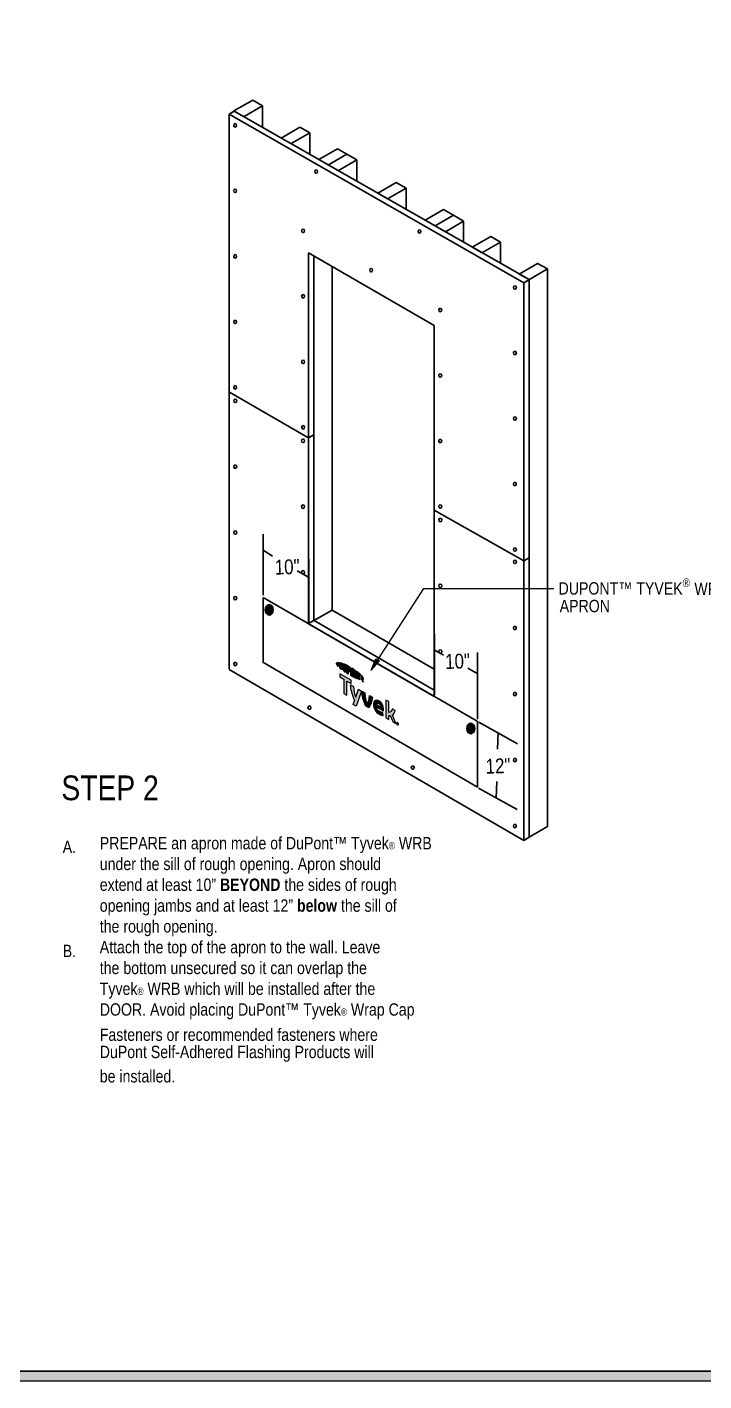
# Model space of a CAD drawing. Header units: inches. Extents: x -20.7 to 75.7, y -15.1 to 19.1.
# Drawn here: x 0.03 to 8.6, y -15.13 to 2 of the extents above; entities that cross this region are included whole.
import ezdxf

# ---------------------------------------------------------------- set-up
doc = ezdxf.new("R2010")
doc.units = ezdxf.units.IN
doc.header["$MEASUREMENT"] = 0
for name, color, linetype, lineweight in [('.ATI-TEXT', 7, 'Continuous', 0), ('G-ANNO-TTLB', 7, 'Continuous', 0), ('TYVEK', 7, 'Continuous', 0), ('X-REF - TRACED', 7, 'Continuous', 0)]:
    doc.layers.add(name, color=color, linetype=linetype, lineweight=lineweight)

# ---------------------------------------------------------------- blocks, each defined once
blk = doc.blocks.new('Block_25')
at = {"layer": 'TYVEK', "color": 252, "lineweight": 25, "true_color": 0x838484}
for centre in [(2.663, 0.752), (2.663, -0.077), (2.663, -0.906), (2.663, -1.735), (2.663, -2.563)]:
    blk.add_ellipse(centre, major_axis=(0, 0.0221), ratio=0.812499, dxfattribs=at)
blk = doc.blocks.new('Block_26')
at = {"layer": 'TYVEK', "color": 252, "lineweight": 25, "true_color": 0x838484}
for centre in [(2.663, -2.734), (2.663, -3.567), (2.663, -4.399), (2.663, -5.231), (2.663, -6.063)]:
    blk.add_ellipse(centre, major_axis=(0, 0.0221), ratio=0.86328, dxfattribs=at)
blk = doc.blocks.new('Block_27')
at = {"layer": 'TYVEK', "color": 252, "lineweight": 25, "true_color": 0x838484}
for centre in [(3.522, -0.582), (3.522, -1.411), (3.522, -2.24), (3.522, -3.068)]:
    blk.add_ellipse(centre, major_axis=(0, 0.0221), ratio=0.812499, dxfattribs=at)
blk = doc.blocks.new('Block_28')
at = {"layer": 'TYVEK', "color": 252, "lineweight": 25, "true_color": 0x838484}
for centre in [(3.522, -3.239), (3.522, -4.072), (3.522, -4.904)]:
    blk.add_ellipse(centre, major_axis=(0, 0.0221), ratio=0.86328, dxfattribs=at)
blk = doc.blocks.new('Block_29')
at = {"layer": 'TYVEK', "color": 252, "lineweight": 25, "true_color": 0x838484}
for centre in [(5.261, -1.584), (5.261, -2.413), (5.261, -3.242), (5.261, -4.071)]:
    blk.add_ellipse(centre, major_axis=(0, 0.0221), ratio=0.812499, dxfattribs=at)
blk = doc.blocks.new('Block_30')
at = {"layer": 'TYVEK', "color": 252, "lineweight": 25, "true_color": 0x838484}
for centre in [(5.261, -4.241), (5.261, -5.074), (5.261, -5.906)]:
    blk.add_ellipse(centre, major_axis=(0, 0.0221), ratio=0.86328, dxfattribs=at)
blk = doc.blocks.new('Block_31')
at = {"layer": 'TYVEK', "color": 4, "lineweight": 25, "true_color": 0x00ffff}
for p, q in [((3.017, -5.221), (5.728, -6.788)), ((3.015, -6.04), (5.73, -7.623))]:
    blk.add_line(p, q, dxfattribs=at)
blk = doc.blocks.new('Block_337')
at = {"layer": 'X-REF - TRACED', "true_color": 0x848484, "transparency": 33554687}
h = blk.add_hatch(color=252, dxfattribs=at)
h.dxf.hatch_style = 2
edge = h.paths.add_edge_path()
edge.add_spline(control_points=[(3.946, -6.054), (3.946, -6.064), (3.954, -6.078), (3.969, -6.095), (3.969, -6.095), (3.969, -6.04), (3.969, -6.04), (3.954, -6.04), (3.946, -6.044), (3.946, -6.054)], knot_values=[0, 0, 0, 0, 1, 1, 1, 2, 2, 2, 3, 3, 3, 3], degree=3, periodic=0)
h = blk.add_hatch(color=252, dxfattribs=at)
h.dxf.hatch_style = 2
edge = h.paths.add_edge_path()
edge.add_spline(control_points=[(4.014, -6.116), (4.014, -6.12), (4.011, -6.12), (4.009, -6.118), (4.007, -6.117), (4.004, -6.115), (4.001, -6.112), (4.001, -6.112), (4.001, -6.06), (4.001, -6.06), (4.004, -6.061), (4.007, -6.062), (4.009, -6.063), (4.011, -6.064), (4.014, -6.067), (4.014, -6.071), (4.014, -6.071), (4.014, -6.116), (4.014, -6.116)], knot_values=[0, 0, 0, 0, 1, 1, 1, 2, 2, 2, 3, 3, 3, 4, 4, 4, 5, 5, 5, 6, 6, 6, 6], degree=3, periodic=0)
edge = h.paths.add_edge_path()
edge.add_spline(control_points=[(4.011, -6.05), (4.006, -6.048), (4, -6.046), (3.99, -6.043), (3.99, -6.043), (3.99, -6.116), (3.99, -6.116), (3.999, -6.125), (4.006, -6.131), (4.011, -6.133), (4.02, -6.139), (4.025, -6.135), (4.025, -6.124), (4.025, -6.124), (4.025, -6.076), (4.025, -6.076), (4.025, -6.065), (4.02, -6.056), (4.011, -6.05)], knot_values=[0, 0, 0, 0, 1, 1, 1, 2, 2, 2, 3, 3, 3, 4, 4, 4, 5, 5, 5, 6, 6, 6, 6], degree=3, periodic=0)
h = blk.add_hatch(color=252, dxfattribs=at)
h.dxf.hatch_style = 2
edge = h.paths.add_edge_path()
edge.add_spline(control_points=[(4.059, -6.15), (4.059, -6.154), (4.057, -6.156), (4.053, -6.153), (4.048, -6.15), (4.047, -6.147), (4.047, -6.142), (4.047, -6.142), (4.047, -6.063), (4.047, -6.063), (4.044, -6.062), (4.038, -6.059), (4.035, -6.058), (4.035, -6.058), (4.035, -6.137), (4.035, -6.137), (4.035, -6.15), (4.04, -6.158), (4.053, -6.167), (4.065, -6.176), (4.072, -6.173), (4.072, -6.159), (4.072, -6.159), (4.072, -6.074), (4.072, -6.074), (4.069, -6.073), (4.061, -6.069), (4.059, -6.068), (4.059, -6.068), (4.059, -6.15), (4.059, -6.15)], knot_values=[0, 0, 0, 0, 1, 1, 1, 2, 2, 2, 3, 3, 3, 4, 4, 4, 5, 5, 5, 6, 6, 6, 7, 7, 7, 8, 8, 8, 9, 9, 9, 10, 10, 10, 10], degree=3, periodic=0)
h = blk.add_hatch(color=252, dxfattribs=at)
h.dxf.hatch_style = 2
edge = h.paths.add_edge_path()
edge.add_spline(control_points=[(4.106, -6.143), (4.106, -6.147), (4.105, -6.149), (4.1, -6.146), (4.1, -6.146), (4.095, -6.143), (4.095, -6.143), (4.095, -6.143), (4.095, -6.101), (4.095, -6.101), (4.097, -6.102), (4.098, -6.103), (4.099, -6.104), (4.105, -6.107), (4.106, -6.11), (4.106, -6.115), (4.106, -6.115), (4.106, -6.143), (4.106, -6.143)], knot_values=[0, 0, 0, 0, 1, 1, 1, 2, 2, 2, 3, 3, 3, 4, 4, 4, 5, 5, 5, 6, 6, 6, 6], degree=3, periodic=0)
edge = h.paths.add_edge_path()
edge.add_spline(control_points=[(4.1, -6.089), (4.098, -6.088), (4.09, -6.083), (4.082, -6.08), (4.082, -6.08), (4.082, -6.186), (4.082, -6.186), (4.084, -6.188), (4.091, -6.192), (4.095, -6.194), (4.095, -6.194), (4.095, -6.158), (4.095, -6.158), (4.095, -6.158), (4.1, -6.161), (4.1, -6.161), (4.114, -6.169), (4.119, -6.165), (4.119, -6.152), (4.119, -6.152), (4.119, -6.12), (4.119, -6.12), (4.119, -6.107), (4.113, -6.097), (4.1, -6.089)], knot_values=[0, 0, 0, 0, 1, 1, 1, 2, 2, 2, 3, 3, 3, 4, 4, 4, 5, 5, 5, 6, 6, 6, 7, 7, 7, 8, 8, 8, 8], degree=3, periodic=0)
h = blk.add_hatch(color=252, dxfattribs=at)
h.dxf.hatch_style = 2
edge = h.paths.add_edge_path()
edge.add_spline(control_points=[(4.153, -6.207), (4.153, -6.211), (4.152, -6.212), (4.147, -6.21), (4.142, -6.207), (4.141, -6.204), (4.141, -6.2), (4.141, -6.2), (4.141, -6.134), (4.141, -6.134), (4.141, -6.129), (4.142, -6.128), (4.147, -6.131), (4.152, -6.133), (4.153, -6.136), (4.153, -6.141), (4.153, -6.141), (4.153, -6.207), (4.153, -6.207)], knot_values=[0, 0, 0, 0, 1, 1, 1, 2, 2, 2, 3, 3, 3, 4, 4, 4, 5, 5, 5, 6, 6, 6, 6], degree=3, periodic=0)
edge = h.paths.add_edge_path()
edge.add_spline(control_points=[(4.147, -6.116), (4.135, -6.108), (4.128, -6.11), (4.128, -6.124), (4.128, -6.124), (4.128, -6.194), (4.128, -6.194), (4.128, -6.208), (4.134, -6.218), (4.147, -6.225), (4.159, -6.231), (4.166, -6.23), (4.166, -6.214), (4.166, -6.214), (4.166, -6.148), (4.166, -6.148), (4.166, -6.133), (4.16, -6.124), (4.147, -6.116)], knot_values=[0, 0, 0, 0, 1, 1, 1, 2, 2, 2, 3, 3, 3, 4, 4, 4, 5, 5, 5, 6, 6, 6, 6], degree=3, periodic=0)
h = blk.add_hatch(color=252, dxfattribs=at)
h.dxf.hatch_style = 2
edge = h.paths.add_edge_path()
edge.add_spline(control_points=[(4.202, -6.207), (4.202, -6.207), (4.188, -6.144), (4.188, -6.144), (4.184, -6.141), (4.179, -6.138), (4.175, -6.136), (4.175, -6.136), (4.175, -6.238), (4.175, -6.238), (4.178, -6.239), (4.184, -6.242), (4.188, -6.243), (4.188, -6.243), (4.187, -6.183), (4.187, -6.183), (4.187, -6.183), (4.202, -6.249), (4.202, -6.249), (4.205, -6.25), (4.21, -6.252), (4.213, -6.253), (4.213, -6.253), (4.213, -6.164), (4.213, -6.164), (4.21, -6.161), (4.204, -6.157), (4.201, -6.154), (4.201, -6.154), (4.202, -6.207), (4.202, -6.207)], knot_values=[0, 0, 0, 0, 1, 1, 1, 2, 2, 2, 3, 3, 3, 4, 4, 4, 5, 5, 5, 6, 6, 6, 7, 7, 7, 8, 8, 8, 9, 9, 9, 10, 10, 10, 10], degree=3, periodic=0)
h = blk.add_hatch(color=252, dxfattribs=at)
h.dxf.hatch_style = 2
edge = h.paths.add_edge_path()
edge.add_spline(control_points=[(4.22, -6.183), (4.223, -6.186), (4.226, -6.188), (4.229, -6.191), (4.229, -6.191), (4.229, -6.259), (4.229, -6.259), (4.232, -6.259), (4.237, -6.261), (4.241, -6.262), (4.241, -6.262), (4.241, -6.201), (4.241, -6.201), (4.244, -6.204), (4.247, -6.207), (4.25, -6.209), (4.25, -6.209), (4.25, -6.196), (4.25, -6.196), (4.241, -6.187), (4.231, -6.178), (4.22, -6.169), (4.22, -6.169), (4.22, -6.183), (4.22, -6.183)], knot_values=[0, 0, 0, 0, 1, 1, 1, 2, 2, 2, 3, 3, 3, 4, 4, 4, 5, 5, 5, 6, 6, 6, 7, 7, 7, 8, 8, 8, 8], degree=3, periodic=0)
h = blk.add_hatch(color=252, dxfattribs=at)
h.dxf.hatch_style = 2
edge = h.paths.add_edge_path()
edge.add_spline(control_points=[(4.288, -6.251), (4.288, -6.261), (4.279, -6.266), (4.264, -6.265), (4.264, -6.265), (4.264, -6.211), (4.264, -6.211), (4.279, -6.227), (4.288, -6.241), (4.288, -6.251)], knot_values=[0, 0, 0, 0, 1, 1, 1, 2, 2, 2, 3, 3, 3, 3], degree=3, periodic=0)
h = blk.add_hatch(color=252, dxfattribs=at)
h.dxf.hatch_style = 2
edge = h.paths.add_edge_path()
edge.add_spline(control_points=[(4.281, -6.28), (4.281, -6.28), (4.282, -6.281), (4.282, -6.281), (4.282, -6.281), (4.284, -6.286), (4.284, -6.286), (4.284, -6.286), (4.286, -6.284), (4.286, -6.284), (4.286, -6.284), (4.288, -6.284), (4.288, -6.284), (4.288, -6.284), (4.288, -6.292), (4.288, -6.292), (4.288, -6.292), (4.286, -6.291), (4.286, -6.291), (4.286, -6.291), (4.286, -6.286), (4.286, -6.286), (4.286, -6.286), (4.284, -6.288), (4.284, -6.288), (4.284, -6.288), (4.284, -6.288), (4.284, -6.288), (4.284, -6.288), (4.282, -6.283), (4.282, -6.283), (4.282, -6.283), (4.282, -6.289), (4.282, -6.289), (4.282, -6.289), (4.281, -6.288), (4.281, -6.288), (4.281, -6.288), (4.281, -6.28), (4.281, -6.28)], knot_values=[0, 0, 0, 0, 1, 1, 1, 2, 2, 2, 3, 3, 3, 4, 4, 4, 5, 5, 5, 6, 6, 6, 7, 7, 7, 8, 8, 8, 9, 9, 9, 10, 10, 10, 11, 11, 11, 12, 12, 12, 13, 13, 13, 13], degree=3, periodic=0)
edge = h.paths.add_edge_path()
edge.add_spline(control_points=[(4.276, -6.279), (4.276, -6.279), (4.274, -6.278), (4.274, -6.278), (4.274, -6.278), (4.274, -6.276), (4.274, -6.276), (4.274, -6.276), (4.279, -6.279), (4.279, -6.279), (4.279, -6.279), (4.279, -6.281), (4.279, -6.281), (4.279, -6.281), (4.277, -6.28), (4.277, -6.28), (4.277, -6.28), (4.277, -6.286), (4.277, -6.286), (4.277, -6.286), (4.276, -6.285), (4.276, -6.285), (4.276, -6.285), (4.276, -6.279), (4.276, -6.279)], knot_values=[0, 0, 0, 0, 1, 1, 1, 2, 2, 2, 3, 3, 3, 4, 4, 4, 5, 5, 5, 6, 6, 6, 7, 7, 7, 8, 8, 8, 8], degree=3, periodic=0)
at = {"layer": 'X-REF - TRACED'}
for points, knots in [([(3.946, -6.054), (3.946, -6.064), (3.954, -6.078), (3.969, -6.095), (3.969, -6.095), (3.969, -6.04), (3.969, -6.04), (3.954, -6.04), (3.946, -6.044), (3.946, -6.054)], [0, 0, 0, 0, 1, 1, 1, 2, 2, 2, 3, 3, 3, 3]), ([(4.011, -6.05), (4.006, -6.048), (4, -6.046), (3.99, -6.043), (3.99, -6.043), (3.99, -6.116), (3.99, -6.116), (3.999, -6.125), (4.006, -6.131), (4.011, -6.133), (4.02, -6.139), (4.025, -6.135), (4.025, -6.124), (4.025, -6.124), (4.025, -6.076), (4.025, -6.076), (4.025, -6.065), (4.02, -6.056), (4.011, -6.05)], [0, 0, 0, 0, 1, 1, 1, 2, 2, 2, 3, 3, 3, 4, 4, 4, 5, 5, 5, 6, 6, 6, 6]), ([(4.014, -6.116), (4.014, -6.12), (4.011, -6.12), (4.009, -6.118), (4.007, -6.117), (4.004, -6.115), (4.001, -6.112), (4.001, -6.112), (4.001, -6.06), (4.001, -6.06), (4.004, -6.061), (4.007, -6.062), (4.009, -6.063), (4.011, -6.064), (4.014, -6.067), (4.014, -6.071), (4.014, -6.071), (4.014, -6.116), (4.014, -6.116)], [0, 0, 0, 0, 1, 1, 1, 2, 2, 2, 3, 3, 3, 4, 4, 4, 5, 5, 5, 6, 6, 6, 6]), ([(4.059, -6.15), (4.059, -6.154), (4.057, -6.156), (4.053, -6.153), (4.048, -6.15), (4.047, -6.147), (4.047, -6.142), (4.047, -6.142), (4.047, -6.063), (4.047, -6.063), (4.044, -6.062), (4.038, -6.059), (4.035, -6.058), (4.035, -6.058), (4.035, -6.137), (4.035, -6.137), (4.035, -6.15), (4.04, -6.158), (4.053, -6.167), (4.065, -6.176), (4.072, -6.173), (4.072, -6.159), (4.072, -6.159), (4.072, -6.074), (4.072, -6.074), (4.069, -6.073), (4.061, -6.069), (4.059, -6.068), (4.059, -6.068), (4.059, -6.15), (4.059, -6.15)], [0, 0, 0, 0, 1, 1, 1, 2, 2, 2, 3, 3, 3, 4, 4, 4, 5, 5, 5, 6, 6, 6, 7, 7, 7, 8, 8, 8, 9, 9, 9, 10, 10, 10, 10]), ([(4.1, -6.089), (4.098, -6.088), (4.09, -6.083), (4.082, -6.08), (4.082, -6.08), (4.082, -6.186), (4.082, -6.186), (4.084, -6.188), (4.091, -6.192), (4.095, -6.194), (4.095, -6.194), (4.095, -6.158), (4.095, -6.158), (4.095, -6.158), (4.1, -6.161), (4.1, -6.161), (4.114, -6.169), (4.119, -6.165), (4.119, -6.152), (4.119, -6.152), (4.119, -6.12), (4.119, -6.12), (4.119, -6.107), (4.113, -6.097), (4.1, -6.089)], [0, 0, 0, 0, 1, 1, 1, 2, 2, 2, 3, 3, 3, 4, 4, 4, 5, 5, 5, 6, 6, 6, 7, 7, 7, 8, 8, 8, 8]), ([(4.106, -6.143), (4.106, -6.147), (4.105, -6.149), (4.1, -6.146), (4.1, -6.146), (4.095, -6.143), (4.095, -6.143), (4.095, -6.143), (4.095, -6.101), (4.095, -6.101), (4.097, -6.102), (4.098, -6.103), (4.099, -6.104), (4.105, -6.107), (4.106, -6.11), (4.106, -6.115), (4.106, -6.115), (4.106, -6.143), (4.106, -6.143)], [0, 0, 0, 0, 1, 1, 1, 2, 2, 2, 3, 3, 3, 4, 4, 4, 5, 5, 5, 6, 6, 6, 6]), ([(4.147, -6.116), (4.135, -6.108), (4.128, -6.11), (4.128, -6.124), (4.128, -6.124), (4.128, -6.194), (4.128, -6.194), (4.128, -6.208), (4.134, -6.218), (4.147, -6.225), (4.159, -6.231), (4.166, -6.23), (4.166, -6.214), (4.166, -6.214), (4.166, -6.148), (4.166, -6.148), (4.166, -6.133), (4.16, -6.124), (4.147, -6.116)], [0, 0, 0, 0, 1, 1, 1, 2, 2, 2, 3, 3, 3, 4, 4, 4, 5, 5, 5, 6, 6, 6, 6]), ([(4.153, -6.207), (4.153, -6.211), (4.152, -6.212), (4.147, -6.21), (4.142, -6.207), (4.141, -6.204), (4.141, -6.2), (4.141, -6.2), (4.141, -6.134), (4.141, -6.134), (4.141, -6.129), (4.142, -6.128), (4.147, -6.131), (4.152, -6.133), (4.153, -6.136), (4.153, -6.141), (4.153, -6.141), (4.153, -6.207), (4.153, -6.207)], [0, 0, 0, 0, 1, 1, 1, 2, 2, 2, 3, 3, 3, 4, 4, 4, 5, 5, 5, 6, 6, 6, 6]), ([(4.202, -6.207), (4.202, -6.207), (4.188, -6.144), (4.188, -6.144), (4.184, -6.141), (4.179, -6.138), (4.175, -6.136), (4.175, -6.136), (4.175, -6.238), (4.175, -6.238), (4.178, -6.239), (4.184, -6.242), (4.188, -6.243), (4.188, -6.243), (4.187, -6.183), (4.187, -6.183), (4.187, -6.183), (4.202, -6.249), (4.202, -6.249), (4.205, -6.25), (4.21, -6.252), (4.213, -6.253), (4.213, -6.253), (4.213, -6.164), (4.213, -6.164), (4.21, -6.161), (4.204, -6.157), (4.201, -6.154), (4.201, -6.154), (4.202, -6.207), (4.202, -6.207)], [0, 0, 0, 0, 1, 1, 1, 2, 2, 2, 3, 3, 3, 4, 4, 4, 5, 5, 5, 6, 6, 6, 7, 7, 7, 8, 8, 8, 9, 9, 9, 10, 10, 10, 10]), ([(4.22, -6.183), (4.223, -6.186), (4.226, -6.188), (4.229, -6.191), (4.229, -6.191), (4.229, -6.259), (4.229, -6.259), (4.232, -6.259), (4.237, -6.261), (4.241, -6.262), (4.241, -6.262), (4.241, -6.201), (4.241, -6.201), (4.244, -6.204), (4.247, -6.207), (4.25, -6.209), (4.25, -6.209), (4.25, -6.196), (4.25, -6.196), (4.241, -6.187), (4.231, -6.178), (4.22, -6.169), (4.22, -6.169), (4.22, -6.183), (4.22, -6.183)], [0, 0, 0, 0, 1, 1, 1, 2, 2, 2, 3, 3, 3, 4, 4, 4, 5, 5, 5, 6, 6, 6, 7, 7, 7, 8, 8, 8, 8]), ([(4.288, -6.251), (4.288, -6.261), (4.279, -6.266), (4.264, -6.265), (4.264, -6.265), (4.264, -6.211), (4.264, -6.211), (4.279, -6.227), (4.288, -6.241), (4.288, -6.251)], [0, 0, 0, 0, 1, 1, 1, 2, 2, 2, 3, 3, 3, 3]), ([(4.276, -6.279), (4.276, -6.279), (4.274, -6.278), (4.274, -6.278), (4.274, -6.278), (4.274, -6.276), (4.274, -6.276), (4.274, -6.276), (4.279, -6.279), (4.279, -6.279), (4.279, -6.279), (4.279, -6.281), (4.279, -6.281), (4.279, -6.281), (4.277, -6.28), (4.277, -6.28), (4.277, -6.28), (4.277, -6.286), (4.277, -6.286), (4.277, -6.286), (4.276, -6.285), (4.276, -6.285), (4.276, -6.285), (4.276, -6.279), (4.276, -6.279)], [0, 0, 0, 0, 1, 1, 1, 2, 2, 2, 3, 3, 3, 4, 4, 4, 5, 5, 5, 6, 6, 6, 7, 7, 7, 8, 8, 8, 8]), ([(4.281, -6.28), (4.281, -6.28), (4.282, -6.281), (4.282, -6.281), (4.282, -6.281), (4.284, -6.286), (4.284, -6.286), (4.284, -6.286), (4.286, -6.284), (4.286, -6.284), (4.286, -6.284), (4.288, -6.284), (4.288, -6.284), (4.288, -6.284), (4.288, -6.292), (4.288, -6.292), (4.288, -6.292), (4.286, -6.291), (4.286, -6.291), (4.286, -6.291), (4.286, -6.286), (4.286, -6.286), (4.286, -6.286), (4.284, -6.288), (4.284, -6.288), (4.284, -6.288), (4.284, -6.288), (4.284, -6.288), (4.284, -6.288), (4.282, -6.283), (4.282, -6.283), (4.282, -6.283), (4.282, -6.289), (4.282, -6.289), (4.282, -6.289), (4.281, -6.288), (4.281, -6.288), (4.281, -6.288), (4.281, -6.28), (4.281, -6.28)], [0, 0, 0, 0, 1, 1, 1, 2, 2, 2, 3, 3, 3, 4, 4, 4, 5, 5, 5, 6, 6, 6, 7, 7, 7, 8, 8, 8, 9, 9, 9, 10, 10, 10, 11, 11, 11, 12, 12, 12, 13, 13, 13, 13])]:
    blk.add_open_spline(points, degree=3, knots=knots, dxfattribs=at)
blk = doc.blocks.new('Block_341')
at = {"layer": 'X-REF - TRACED', "true_color": 0x848484, "transparency": 33554687}
h = blk.add_hatch(color=252, dxfattribs=at)
h.dxf.hatch_style = 2
h.paths.add_polyline_path([(4.13, -6.27), (3.99, -6.189), (3.99, -6.227), (4.04, -6.256), (4.04, -6.437), (4.079, -6.459), (4.079, -6.279), (4.13, -6.308)])
h = blk.add_hatch(color=252, dxfattribs=at)
h.dxf.hatch_style = 2
edge = h.paths.add_edge_path()
edge.add_spline(control_points=[(4.363, -6.463), (4.361, -6.515), (4.35, -6.546), (4.334, -6.572), (4.319, -6.527), (4.309, -6.485), (4.306, -6.43), (4.306, -6.43), (4.268, -6.408), (4.268, -6.408), (4.272, -6.474), (4.284, -6.521), (4.314, -6.594), (4.314, -6.594), (4.355, -6.618), (4.355, -6.618), (4.384, -6.578), (4.395, -6.545), (4.401, -6.485), (4.401, -6.485), (4.363, -6.463), (4.363, -6.463)], knot_values=[0, 0, 0, 0, 1, 1, 1, 2, 2, 2, 3, 3, 3, 4, 4, 4, 5, 5, 5, 6, 6, 6, 7, 7, 7, 7], degree=3, periodic=0)
h = blk.add_hatch(color=252, dxfattribs=at)
h.dxf.hatch_style = 2
edge = h.paths.add_edge_path()
edge.add_spline(control_points=[(4.454, -6.581), (4.454, -6.581), (4.506, -6.611), (4.506, -6.611), (4.506, -6.611), (4.506, -6.607), (4.506, -6.607), (4.506, -6.589), (4.498, -6.572), (4.483, -6.563), (4.467, -6.554), (4.457, -6.561), (4.454, -6.581)], knot_values=[0, 0, 0, 0, 1, 1, 1, 2, 2, 2, 3, 3, 3, 4, 4, 4, 4], degree=3, periodic=0)
edge = h.paths.add_edge_path()
edge.add_spline(control_points=[(4.537, -6.716), (4.525, -6.716), (4.507, -6.71), (4.489, -6.7), (4.445, -6.674), (4.415, -6.625), (4.415, -6.573), (4.415, -6.524), (4.443, -6.506), (4.483, -6.529), (4.519, -6.549), (4.542, -6.592), (4.542, -6.634), (4.542, -6.643), (4.542, -6.651), (4.541, -6.657), (4.541, -6.657), (4.455, -6.607), (4.455, -6.607), (4.458, -6.634), (4.471, -6.653), (4.493, -6.666), (4.506, -6.673), (4.519, -6.677), (4.531, -6.678), (4.531, -6.678), (4.537, -6.716), (4.537, -6.716)], knot_values=[0, 0, 0, 0, 1, 1, 1, 2, 2, 2, 3, 3, 3, 4, 4, 4, 5, 5, 5, 6, 6, 6, 7, 7, 7, 8, 8, 8, 9, 9, 9, 9], degree=3, periodic=0)
h = blk.add_hatch(color=252, dxfattribs=at)
h.dxf.hatch_style = 2
edge = h.paths.add_edge_path()
edge.add_spline(control_points=[(4.654, -6.705), (4.654, -6.705), (4.699, -6.817), (4.699, -6.817), (4.699, -6.817), (4.658, -6.793), (4.658, -6.793), (4.658, -6.793), (4.627, -6.714), (4.627, -6.714), (4.621, -6.716), (4.615, -6.717), (4.608, -6.718), (4.608, -6.718), (4.608, -6.765), (4.608, -6.765), (4.608, -6.765), (4.571, -6.743), (4.571, -6.743), (4.571, -6.743), (4.571, -6.519), (4.571, -6.519), (4.571, -6.519), (4.608, -6.538), (4.608, -6.538), (4.608, -6.538), (4.608, -6.676), (4.608, -6.676), (4.634, -6.672), (4.646, -6.657), (4.651, -6.63), (4.651, -6.63), (4.688, -6.651), (4.688, -6.651), (4.687, -6.677), (4.675, -6.695), (4.654, -6.705)], knot_values=[0, 0, 0, 0, 1, 1, 1, 2, 2, 2, 3, 3, 3, 4, 4, 4, 5, 5, 5, 6, 6, 6, 7, 7, 7, 8, 8, 8, 9, 9, 9, 10, 10, 10, 11, 11, 11, 12, 12, 12, 12], degree=3, periodic=0)
at = {"layer": 'X-REF - TRACED'}
blk.add_lwpolyline([(4.13, -6.27), (3.99, -6.189), (3.99, -6.227), (4.04, -6.256), (4.04, -6.437), (4.079, -6.459), (4.079, -6.279), (4.13, -6.308)], close=True, dxfattribs=at)
for points, knots in [([(4.363, -6.463), (4.361, -6.515), (4.35, -6.546), (4.334, -6.572), (4.319, -6.527), (4.309, -6.485), (4.306, -6.43), (4.306, -6.43), (4.268, -6.408), (4.268, -6.408), (4.272, -6.474), (4.284, -6.521), (4.314, -6.594), (4.314, -6.594), (4.355, -6.618), (4.355, -6.618), (4.384, -6.578), (4.395, -6.545), (4.401, -6.485), (4.401, -6.485), (4.363, -6.463), (4.363, -6.463)], [0, 0, 0, 0, 1, 1, 1, 2, 2, 2, 3, 3, 3, 4, 4, 4, 5, 5, 5, 6, 6, 6, 7, 7, 7, 7]), ([(4.537, -6.716), (4.525, -6.716), (4.507, -6.71), (4.489, -6.7), (4.445, -6.674), (4.415, -6.625), (4.415, -6.573), (4.415, -6.524), (4.443, -6.506), (4.483, -6.529), (4.519, -6.549), (4.542, -6.592), (4.542, -6.634), (4.542, -6.643), (4.542, -6.651), (4.541, -6.657), (4.541, -6.657), (4.455, -6.607), (4.455, -6.607), (4.458, -6.634), (4.471, -6.653), (4.493, -6.666), (4.506, -6.673), (4.519, -6.677), (4.531, -6.678), (4.531, -6.678), (4.537, -6.716), (4.537, -6.716)], [0, 0, 0, 0, 1, 1, 1, 2, 2, 2, 3, 3, 3, 4, 4, 4, 5, 5, 5, 6, 6, 6, 7, 7, 7, 8, 8, 8, 9, 9, 9, 9]), ([(4.454, -6.581), (4.454, -6.581), (4.506, -6.611), (4.506, -6.611), (4.506, -6.611), (4.506, -6.607), (4.506, -6.607), (4.506, -6.589), (4.498, -6.572), (4.483, -6.563), (4.467, -6.554), (4.457, -6.561), (4.454, -6.581)], [0, 0, 0, 0, 1, 1, 1, 2, 2, 2, 3, 3, 3, 4, 4, 4, 4]), ([(4.654, -6.705), (4.654, -6.705), (4.699, -6.817), (4.699, -6.817), (4.699, -6.817), (4.658, -6.793), (4.658, -6.793), (4.658, -6.793), (4.627, -6.714), (4.627, -6.714), (4.621, -6.716), (4.615, -6.717), (4.608, -6.718), (4.608, -6.718), (4.608, -6.765), (4.608, -6.765), (4.608, -6.765), (4.571, -6.743), (4.571, -6.743), (4.571, -6.743), (4.571, -6.519), (4.571, -6.519), (4.571, -6.519), (4.608, -6.538), (4.608, -6.538), (4.608, -6.538), (4.608, -6.676), (4.608, -6.676), (4.634, -6.672), (4.646, -6.657), (4.651, -6.63), (4.651, -6.63), (4.688, -6.651), (4.688, -6.651), (4.687, -6.677), (4.675, -6.695), (4.654, -6.705)], [0, 0, 0, 0, 1, 1, 1, 2, 2, 2, 3, 3, 3, 4, 4, 4, 5, 5, 5, 6, 6, 6, 7, 7, 7, 8, 8, 8, 9, 9, 9, 10, 10, 10, 11, 11, 11, 12, 12, 12, 12])]:
    blk.add_open_spline(points, degree=3, knots=knots, dxfattribs=at)
blk = doc.blocks.new('Block_340')
at = {"layer": 'X-REF - TRACED', "true_color": 0x848484, "transparency": 33554687}
h = blk.add_hatch(color=252, dxfattribs=at)
h.dxf.hatch_style = 2
edge = h.paths.add_edge_path()
edge.add_spline(control_points=[(4.224, -6.383), (4.224, -6.383), (4.19, -6.483), (4.19, -6.483), (4.175, -6.441), (4.166, -6.401), (4.163, -6.348), (4.163, -6.348), (4.125, -6.326), (4.125, -6.326), (4.129, -6.391), (4.142, -6.439), (4.171, -6.512), (4.171, -6.512), (4.179, -6.517), (4.179, -6.517), (4.179, -6.517), (4.159, -6.574), (4.159, -6.574), (4.159, -6.574), (4.197, -6.596), (4.197, -6.596), (4.197, -6.596), (4.261, -6.405), (4.261, -6.405), (4.261, -6.405), (4.224, -6.383), (4.224, -6.383)], knot_values=[0, 0, 0, 0, 1, 1, 1, 2, 2, 2, 3, 3, 3, 4, 4, 4, 5, 5, 5, 6, 6, 6, 7, 7, 7, 8, 8, 8, 9, 9, 9, 9], degree=3, periodic=0)
at = {"layer": 'X-REF - TRACED'}
blk.add_open_spline([(4.224, -6.383), (4.224, -6.383), (4.19, -6.483), (4.19, -6.483), (4.175, -6.441), (4.166, -6.401), (4.163, -6.348), (4.163, -6.348), (4.125, -6.326), (4.125, -6.326), (4.129, -6.391), (4.142, -6.439), (4.171, -6.512), (4.171, -6.512), (4.179, -6.517), (4.179, -6.517), (4.179, -6.517), (4.159, -6.574), (4.159, -6.574), (4.159, -6.574), (4.197, -6.596), (4.197, -6.596), (4.197, -6.596), (4.261, -6.405), (4.261, -6.405), (4.261, -6.405), (4.224, -6.383), (4.224, -6.383)], degree=3, knots=[0, 0, 0, 0, 1, 1, 1, 2, 2, 2, 3, 3, 3, 4, 4, 4, 5, 5, 5, 6, 6, 6, 7, 7, 7, 8, 8, 8, 9, 9, 9, 9], dxfattribs=at)
blk.add_blockref('Block_341', (0, 0), dxfattribs=at)
blk = doc.blocks.new('Block_342')
at = {"layer": 'X-REF - TRACED', "true_color": 0x848484, "transparency": 33554687}
h = blk.add_hatch(color=252, dxfattribs=at)
h.dxf.hatch_style = 2
edge = h.paths.add_edge_path()
edge.add_spline(control_points=[(4.717, -6.812), (4.717, -6.812), (4.717, -6.817), (4.717, -6.817), (4.717, -6.817), (4.718, -6.817), (4.718, -6.817), (4.72, -6.818), (4.721, -6.818), (4.721, -6.817), (4.721, -6.815), (4.72, -6.814), (4.718, -6.813), (4.718, -6.813), (4.717, -6.812), (4.717, -6.812)], knot_values=[0, 0, 0, 0, 1, 1, 1, 2, 2, 2, 3, 3, 3, 4, 4, 4, 5, 5, 5, 5], degree=3, periodic=0)
edge = h.paths.add_edge_path()
edge.add_spline(control_points=[(4.714, -6.808), (4.714, -6.808), (4.718, -6.811), (4.718, -6.811), (4.722, -6.813), (4.723, -6.815), (4.723, -6.818), (4.723, -6.82), (4.722, -6.821), (4.721, -6.821), (4.722, -6.823), (4.723, -6.826), (4.724, -6.828), (4.724, -6.828), (4.721, -6.826), (4.721, -6.826), (4.72, -6.824), (4.719, -6.822), (4.718, -6.82), (4.718, -6.82), (4.717, -6.819), (4.717, -6.819), (4.717, -6.819), (4.717, -6.824), (4.717, -6.824), (4.717, -6.824), (4.714, -6.822), (4.714, -6.822), (4.714, -6.822), (4.714, -6.808), (4.714, -6.808)], knot_values=[0, 0, 0, 0, 1, 1, 1, 2, 2, 2, 3, 3, 3, 4, 4, 4, 5, 5, 5, 6, 6, 6, 7, 7, 7, 8, 8, 8, 9, 9, 9, 10, 10, 10, 10], degree=3, periodic=0)
edge = h.paths.add_edge_path()
edge.add_spline(control_points=[(4.719, -6.807), (4.713, -6.804), (4.709, -6.806), (4.709, -6.813), (4.709, -6.82), (4.713, -6.826), (4.719, -6.829), (4.724, -6.833), (4.728, -6.831), (4.728, -6.824), (4.728, -6.817), (4.724, -6.811), (4.719, -6.807)], knot_values=[0, 0, 0, 0, 1, 1, 1, 2, 2, 2, 3, 3, 3, 4, 4, 4, 4], degree=3, periodic=0)
edge = h.paths.add_edge_path()
edge.add_spline(control_points=[(4.719, -6.804), (4.726, -6.809), (4.731, -6.817), (4.731, -6.825), (4.731, -6.834), (4.726, -6.836), (4.719, -6.832), (4.711, -6.828), (4.706, -6.82), (4.706, -6.811), (4.706, -6.803), (4.711, -6.8), (4.719, -6.804)], knot_values=[0, 0, 0, 0, 1, 1, 1, 2, 2, 2, 3, 3, 3, 4, 4, 4, 4], degree=3, periodic=0)
at = {"layer": 'X-REF - TRACED'}
for points, knots in [([(4.719, -6.804), (4.726, -6.809), (4.731, -6.817), (4.731, -6.825), (4.731, -6.834), (4.726, -6.836), (4.719, -6.832), (4.711, -6.828), (4.706, -6.82), (4.706, -6.811), (4.706, -6.803), (4.711, -6.8), (4.719, -6.804)], [0, 0, 0, 0, 1, 1, 1, 2, 2, 2, 3, 3, 3, 4, 4, 4, 4]), ([(4.719, -6.807), (4.713, -6.804), (4.709, -6.806), (4.709, -6.813), (4.709, -6.82), (4.713, -6.826), (4.719, -6.829), (4.724, -6.833), (4.728, -6.831), (4.728, -6.824), (4.728, -6.817), (4.724, -6.811), (4.719, -6.807)], [0, 0, 0, 0, 1, 1, 1, 2, 2, 2, 3, 3, 3, 4, 4, 4, 4]), ([(4.714, -6.808), (4.714, -6.808), (4.718, -6.811), (4.718, -6.811), (4.722, -6.813), (4.723, -6.815), (4.723, -6.818), (4.723, -6.82), (4.722, -6.821), (4.721, -6.821), (4.722, -6.823), (4.723, -6.826), (4.724, -6.828), (4.724, -6.828), (4.721, -6.826), (4.721, -6.826), (4.72, -6.824), (4.719, -6.822), (4.718, -6.82), (4.718, -6.82), (4.717, -6.819), (4.717, -6.819), (4.717, -6.819), (4.717, -6.824), (4.717, -6.824), (4.717, -6.824), (4.714, -6.822), (4.714, -6.822), (4.714, -6.822), (4.714, -6.808), (4.714, -6.808)], [0, 0, 0, 0, 1, 1, 1, 2, 2, 2, 3, 3, 3, 4, 4, 4, 5, 5, 5, 6, 6, 6, 7, 7, 7, 8, 8, 8, 9, 9, 9, 10, 10, 10, 10]), ([(4.717, -6.812), (4.717, -6.812), (4.717, -6.817), (4.717, -6.817), (4.717, -6.817), (4.718, -6.817), (4.718, -6.817), (4.72, -6.818), (4.721, -6.818), (4.721, -6.817), (4.721, -6.815), (4.72, -6.814), (4.718, -6.813), (4.718, -6.813), (4.717, -6.812), (4.717, -6.812)], [0, 0, 0, 0, 1, 1, 1, 2, 2, 2, 3, 3, 3, 4, 4, 4, 5, 5, 5, 5])]:
    blk.add_open_spline(points, degree=3, knots=knots, dxfattribs=at)
blk = doc.blocks.new('Block_339')
at = {"layer": 'X-REF - TRACED'}
for name in ['Block_340', 'Block_342']:
    blk.add_blockref(name, (0, 0), dxfattribs=at)
blk = doc.blocks.new('Block_338')
at = {"layer": 'X-REF - TRACED'}
blk.add_blockref('Block_339', (0, 0), dxfattribs=at)
blk = doc.blocks.new('Block_336')
at = {"layer": 'X-REF - TRACED'}
for name in ['Block_337', 'Block_338']:
    blk.add_blockref(name, (0, 0), dxfattribs=at)
blk = doc.blocks.new('Block_390')
at = {"layer": '.ATI-TEXT', "char_height": 0.2, "attachment_point": 7}
for s, insert in [('\\C18;\\c0;\\FArial Narrow|b0|i0|c1;\\H0.156250;\\W1.000000;DUPONT™ TYVEK', (6.759, -5.187)), ('\\C18;\\c0;\\FArial Narrow|b0|i0|c1;\\H0.109375;\\W1.000000;®', (8.33, -5.091)), ('\\C18;\\c0;\\FArial Narrow|b0|i0|c1;\\H0.156253;\\W1.000000;WRB', (8.479, -5.19)), ('\\C18;\\c0;\\FArial Narrow|b0|i0|c1;\\H0.156250;\\W1.000000;APRON', (6.773, -5.41))]:
    blk.add_mtext(s, dxfattribs=dict(at, insert=insert))
blk = doc.blocks.new('Block_389')
at = {"layer": '.ATI-TEXT', "true_color": 0x000000, "transparency": 33554687}
h = blk.add_hatch(color=18, dxfattribs=at)
h.dxf.hatch_style = 2
h.paths.add_polyline_path([(4.49, -6.024), (4.384, -6.142), (4.446, -5.996)])
at = {"layer": '.ATI-TEXT', "color": 18, "lineweight": 0, "true_color": 0x000000}
for p, q in [((4.44, -6.055), (5.051, -5.107)), ((5.051, -5.107), (6.7, -5.107))]:
    blk.add_line(p, q, dxfattribs=at)
at = {"layer": '.ATI-TEXT'}
blk.add_lwpolyline([(4.49, -6.024), (4.384, -6.142), (4.446, -5.996), (4.446, -5.996)], close=True, dxfattribs=at)
blk.add_blockref('Block_390', (0, 0), dxfattribs=at)
blk = doc.blocks.new('Block_391')
at = {"layer": '.ATI-TEXT', "char_height": 0.2, "attachment_point": 7}
for s, insert in [('\\C18;\\c0;\\FArial Narrow|b0|i0|c1;\\H0.156250;\\W1.000000;A.', (0.479, -8.455)), ('\\C18;\\c0;\\FArial Narrow|b0|i0|c1;\\H0.156250;\\W1.000000;PREPARE an apron made of DuPont™ Tyvek\\H0.091094;®\\H0.156250; WRB ', (0.948, -8.455)), ('\\C18;\\c0;\\FArial Narrow|b0|i0|c1;\\H0.156250;\\W1.000000;under the sill of rough opening. Apron should  ', (0.948, -8.718)), ('\\C18;\\c0;\\FArial Narrow|b0|i0|c1;\\H0.156250;\\W1.000000;extend at least 10” \\FArial Narrow Bold|b1|i0|c1;BEYOND \\FArial Narrow|b0|i0|c1;the sides of rough  ', (0.948, -8.981)), ('\\C18;\\c0;\\FArial Narrow|b0|i0|c1;\\H0.156250;\\W1.000000;opening jambs and at least 12” \\FArial Narrow Bold|b1|i0|c1;below\\FArial Narrow|b0|i0|c1; the sill of', (0.948, -9.245)), ('\\C18;\\c0;\\FArial Narrow|b0|i0|c1;\\H0.156250;\\W1.000000;the rough opening.', (0.948, -9.508)), ('\\C18;\\c0;\\FArial Narrow|b0|i0|c1;\\H0.156250;\\W1.000000;Attach the top of the apron to the wall. Leave ', (0.948, -9.771)), ('\\C18;\\c0;\\FArial Narrow|b0|i0|c1;\\H0.156250;\\W1.000000;B.', (0.479, -9.772)), ('\\C18;\\c0;\\FArial Narrow|b0|i0|c1;\\H0.156250;\\W1.000000;the bottom unsecured so it can overlap the ', (0.948, -10.034)), ('\\C18;\\c0;\\FArial Narrow|b0|i0|c1;\\H0.156250;\\W1.000000;Tyvek\\H0.091094;®\\H0.156250; WRB which will be installed after the ', (0.948, -10.297)), ('\\C18;\\c0;\\FArial Narrow|b0|i0|c1;\\H0.156250;\\W1.000000;DOOR. Avoid placing DuPont™ Tyvek\\H0.091094;®\\H0.156250; Wrap Cap', (0.948, -10.56)), ('\\C18;\\c0;\\FArial Narrow|b0|i0|c1;\\H0.156250;\\W1.000000;Fasteners or recommended fasteners where', (0.948, -10.834)), ('\\C18;\\c0;\\FArial Narrow|b0|i0|c1;\\H0.156250;\\W1.000000;DuPont Self-Adhered Flashing Products will ', (0.948, -11.097)), ('\\C18;\\c0;\\FArial Narrow|b0|i0|c1;\\H0.156250;\\W1.000000;be installed.', (0.948, -11.36))]:
    blk.add_mtext(s, dxfattribs=dict(at, insert=insert))

msp = doc.modelspace()

# ---------------------------------------------------------------- hatches: boundary and pattern name
at = {"layer": 'G-ANNO-TTLB', "true_color": 0xb9529f, "transparency": 33554687}
h = msp.add_hatch(color=233, dxfattribs=at)
edge = h.paths.add_edge_path()
edge.add_spline(control_points=[(20.034, -15.135), (20.034, -15.135), (-20.666, -15.135), (-20.666, -15.135), (-20.666, -15.135), (-20.666, 19.001), (-20.666, 19.001), (-20.666, 19.001), (20.034, 19.001), (20.034, 19.001), (20.034, 19.001), (20.034, -15.135), (20.034, -15.135)], knot_values=[0, 0, 0, 0, 1, 1, 1, 2, 2, 2, 3, 3, 3, 4, 4, 4, 4], degree=3, periodic=0)
edge = h.paths.add_edge_path()
edge.add_spline(control_points=[(-20.541, 18.876), (-20.541, 18.876), (-20.541, -15.01), (-20.541, -15.01), (-20.541, -15.01), (19.909, -15.01), (19.909, -15.01), (19.909, -15.01), (19.909, 18.876), (19.909, 18.876), (19.909, 18.876), (-20.541, 18.876), (-20.541, 18.876)], knot_values=[0, 0, 0, 0, 1, 1, 1, 2, 2, 2, 3, 3, 3, 4, 4, 4, 4], degree=3, periodic=0)
edge.add_line((-20.541, 18.876), (-20.541, 18.876))
at = {"layer": 'TYVEK', "true_color": 0x003b71, "transparency": 33554687}
h = msp.add_hatch(color=156, dxfattribs=at)
h.dxf.hatch_style = 2
edge = h.paths.add_edge_path()
edge.add_ellipse((3.095, -5.379), major_axis=(0, 0.0664), ratio=0.766948, start_angle=0, end_angle=360)
h = msp.add_hatch(color=156, dxfattribs=at)
h.dxf.hatch_style = 2
edge = h.paths.add_edge_path()
edge.add_ellipse((5.646, -6.879), major_axis=(0, 0.0664), ratio=0.766948, start_angle=0, end_angle=360)

# ---------------------------------------------------------------- linework, layer by layer
at = {"layer": 'G-ANNO-TTLB', "color": 233, "lineweight": 9, "true_color": 0xb9529f}
for p, q in [((-20.541, -15.01), (19.909, -15.01)), ((19.909, -15.01), (-20.541, -15.01)), ((-20.666, -15.135), (20.034, -15.135))]:
    msp.add_line(p, q, dxfattribs=at)
at = {"layer": 'G-ANNO-TTLB'}
for points in [[(20.034, -15.135), (20.034, -15.135), (-20.666, -15.135), (-20.666, -15.135), (-20.666, -15.135), (-20.666, 19.001), (-20.666, 19.001), (-20.666, 19.001), (20.034, 19.001), (20.034, 19.001), (20.034, 19.001), (20.034, -15.135), (20.034, -15.135)], [(-20.541, 18.876), (-20.541, 18.876), (-20.541, -15.01), (-20.541, -15.01), (-20.541, -15.01), (19.909, -15.01), (19.909, -15.01), (19.909, -15.01), (19.909, 18.876), (19.909, 18.876), (19.909, 18.876), (-20.541, 18.876), (-20.541, 18.876)]]:
    msp.add_open_spline(points, degree=3, knots=[0, 0, 0, 0, 1, 1, 1, 2, 2, 2, 3, 3, 3, 4, 4, 4, 4], dxfattribs=at)
at = {"layer": 'TYVEK', "color": 33, "lineweight": 25, "true_color": 0xcb9865}
for p, q in [((2.648, 0.934), (2.885, 1.071)), ((2.885, 1.071), (3.01, 0.999)), ((2.652, 0.932), (2.648, 0.934)), ((2.777, 0.864), (3.01, 0.999)), ((3.01, 0.73), (3.01, 0.999)), ((3.245, 0.591), (3.482, 0.728)), ((3.482, 0.728), (3.607, 0.657)), ((3.373, 0.522), (3.607, 0.657)), ((3.607, 0.388), (3.607, 0.657)), ((3.724, 0.319), (3.958, 0.457)), ((3.844, 0.251), (4.078, 0.386)), ((3.958, 0.457), (4.078, 0.386)), ((4.078, 0.386), (4.203, 0.315)), ((3.97, 0.18), (4.203, 0.315)), ((4.203, 0.046), (4.203, 0.315)), ((4.594, -0.178), (4.827, -0.043)), ((4.827, -0.311), (4.827, -0.043)), ((5.195, -0.52), (5.428, -0.386)), ((5.326, -0.595), (5.556, -0.459)), ((5.428, -0.386), (5.556, -0.459)), ((5.556, -0.459), (5.556, -0.727)), ((5.194, -0.521), (5.326, -0.595)), ((5.788, -0.862), (6.024, -0.725)), ((6.024, -0.994), (6.024, -0.725)), ((3.893, -5.381), (3.893, -1.038)), ((6.381, -1.202), (6.618, -1.065)), ((6.618, -8.121), (6.618, -1.065)), ((3.661, -5.513), (3.893, -5.381)), ((3.893, -5.381), (5.183, -6.128)), ((6.618, -8.121), (6.385, -8.256))]:
    msp.add_line(p, q, dxfattribs=at)
at = {"layer": 'TYVEK', "color": 2, "lineweight": 25, "true_color": 0xf5eb12}
for p, q in [((2.652, 0.932), (2.585, 0.893)), ((2.585, 0.893), (2.585, -6.128)), ((6.318, -1.239), (2.585, 0.893)), ((6.385, -1.2), (2.652, 0.932)), ((3.59, -0.862), (5.183, -1.779)), ((3.593, -5.555), (3.593, -0.859)), ((3.66, -5.513), (3.66, -0.904)), ((6.381, -1.202), (6.318, -1.239)), ((6.318, -1.239), (6.318, -8.295)), ((6.385, -8.246), (6.385, -1.2)), ((5.183, -6.475), (5.183, -1.779)), ((2.593, -2.623), (3.585, -3.198)), ((3.66, -3.164), (3.593, -3.202)), ((5.183, -4.119), (6.318, -4.757)), ((6.385, -4.718), (6.318, -4.757)), ((3.593, -5.552), (3.661, -5.513)), ((3.662, -5.514), (5.183, -6.395)), ((2.585, -6.133), (6.318, -8.295)), ((6.385, -8.256), (6.318, -8.295))]:
    msp.add_line(p, q, dxfattribs=at)
at = {"layer": 'TYVEK', "color": 1, "lineweight": 25, "true_color": 0xff0000}
for p, q in [((3.017, -4.422), (3.017, -5.193)), ((3.017, -4.621), (3.135, -4.697)), ((3.596, -4.731), (3.596, -5.54)), ((3.449, -4.885), (3.59, -4.963)), ((5.186, -5.684), (5.186, -6.452)), ((5.183, -5.884), (5.3, -5.95)), ((5.73, -5.917), (5.73, -6.76)), ((5.611, -6.117), (5.728, -6.182)), ((5.749, -6.8), (6.237, -7.072)), ((5.994, -6.936), (5.987, -7.143)), ((5.746, -7.635), (6.234, -7.906)), ((5.975, -7.551), (5.968, -7.759))]:
    msp.add_line(p, q, dxfattribs=at)
at = {"layer": 'TYVEK', "color": 4, "lineweight": 25, "true_color": 0x00ffff}
for p, q in [((3.017, -5.226), (3.017, -6.04)), ((5.73, -6.788), (5.73, -7.623))]:
    msp.add_line(p, q, dxfattribs=at)
at = {"layer": 'TYVEK', "color": 18, "lineweight": 25, "true_color": 0x080808}
for p, q in [((3.081, -5.378), (3.109, -5.378)), ((3.095, -5.361), (3.095, -5.395)), ((5.632, -6.878), (5.659, -6.878)), ((5.646, -6.861), (5.646, -6.896))]:
    msp.add_line(p, q, dxfattribs=at)
at = {"layer": 'TYVEK', "color": 18, "lineweight": 25, "true_color": 0x000000}
msp.add_line((3.593, -5.555), (5.183, -6.475), dxfattribs=at)
at = {"layer": 'TYVEK', "color": 33, "lineweight": 25, "true_color": 0xcb9865}
for points in [[(4.594, -0.178), (4.469, -0.106), (4.702, 0.029), (4.827, -0.043)], [(5.194, -0.521), (5.069, -0.449), (5.303, -0.314), (5.428, -0.386)], [(5.791, -0.86), (5.665, -0.789), (5.899, -0.653), (6.024, -0.725)], [(6.385, -1.2), (6.26, -1.129), (6.493, -0.994), (6.618, -1.065)]]:
    msp.add_lwpolyline(points, dxfattribs=at)
at = {"layer": 'TYVEK', "color": 2, "lineweight": 25, "true_color": 0xf5eb12}
for points in [[(2.585, -2.556)], [(5.524, -4.206)]]:
    msp.add_lwpolyline(points, dxfattribs=at)
at = {"layer": 'TYVEK', "color": 18, "lineweight": 25, "true_color": 0x000000}
for points in [[(3.593, -5.555)], [(4.885, -6.305)]]:
    msp.add_lwpolyline(points, dxfattribs=at)
at = {"layer": 'TYVEK', "color": 18, "lineweight": 18, "true_color": 0x000000}
msp.add_lwpolyline([(5.89, -8.061)], dxfattribs=at)
at = {"layer": 'TYVEK', "color": 252, "lineweight": 25, "true_color": 0x838484}
for centre, ratio in [((3.689, 0.168), 0.812499), ((4.997, -0.59), 0.812499), ((4.386, -1.081), 0.812499), ((6.206, -1.299), 0.812499), ((6.206, -2.128), 0.812499), ((6.206, -2.957), 0.812499), ((6.206, -3.786), 0.812499), ((6.206, -4.614), 0.812499), ((6.206, -4.771), 0.86328), ((6.206, -5.607), 0.86328), ((6.206, -6.443), 0.86328), ((3.603, -6.616), 0.812499), ((4.911, -7.374), 0.812499), ((6.206, -7.279), 0.86328), ((6.206, -8.114), 0.86328)]:
    msp.add_ellipse(centre, major_axis=(0, 0.0221), ratio=ratio, dxfattribs=at)
at = {"layer": 'TYVEK', "color": 18, "lineweight": 25, "true_color": 0x000000}
for centre in [(3.095, -5.379), (5.646, -6.879)]:
    msp.add_ellipse(centre, major_axis=(0, 0.0664), ratio=0.766948, dxfattribs=at)
at = {"layer": 'TYVEK', "color": 18, "lineweight": 25, "true_color": 0x080808}
for centre in [(3.095, -5.378), (5.646, -6.878)]:
    msp.add_ellipse(centre, major_axis=(0, 0.0171), ratio=0.788846, dxfattribs=at)

# ---------------------------------------------------------------- block references
at = {"layer": '.ATI-TEXT'}
for name in ['Block_389', 'Block_391']:
    msp.add_blockref(name, (0, 0), dxfattribs=at)
at = {"layer": 'TYVEK'}
for name in ['Block_25', 'Block_27', 'Block_29', 'Block_26', 'Block_28', 'Block_30', 'Block_31']:
    msp.add_blockref(name, (0, 0), dxfattribs=at)
at = {"layer": 'X-REF - TRACED'}
msp.add_blockref('Block_336', (0, 0), dxfattribs=at)

# ---------------------------------------------------------------- texts
at = {"layer": '.ATI-TEXT', "insert": (0.462, -7.791), "char_height": 0.2, "attachment_point": 7}
msp.add_mtext('\\C18;\\c0;\\FArial Narrow|b0|i0|c1;\\H0.312500;\\W1.000000;STEP 2', dxfattribs=at)
at = {"layer": 'TYVEK', "char_height": 0.2, "attachment_point": 7, "rotation": 1.9995}
for s, insert in [('\\C1;\\c255;\\FArial Narrow|b0|i0|c1;\\H0.187500;\\W0.999999;10"', (3.167, -4.936)), ('\\C1;\\c255;\\FArial Narrow|b0|i0|c1;\\H0.187500;\\W0.999999;10"', (5.325, -6.13)), ('\\C1;\\c255;\\FArial Narrow|b0|i0|c1;\\H0.187500;\\W0.999999;12"', (5.838, -7.452))]:
    msp.add_mtext(s, dxfattribs=dict(at, insert=insert))

doc.saveas('drawing.dxf')
